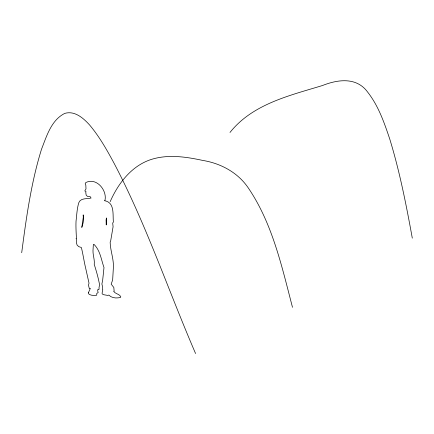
<?xml version="1.0" encoding="UTF-8"?>
<svg xmlns="http://www.w3.org/2000/svg" width="434" height="434" viewBox="0 0 434 434"><rect width="100%" height="100%" fill="white"/><g stroke="black" fill="none" stroke-linecap="round" stroke-linejoin="round"><path stroke-width="0.65" d="M21.7 252.724C26.273 217.884 31.08 182.844 41.528 149.193C46.666 136.119 51.212 120.169 64.747 113.388C74.729 110.437 83.382 118.129 89.588 124.976C99.484 136.705 107.024 150.148 114.261 163.613C146.334 224.703 168.256 290.33 195.582 353.542M110.182 201.642C118.433 182.774 132.565 164.551 153.229 158.866C169.477 154.341 186.56 156.945 202.738 160.423C220.618 163.32 237.599 172.385 248.009 187.531C272.362 223.114 281.764 266.243 292.489 307.326M229.987 132.468C252.539 104.003 289.538 95.588 322.549 85.498C337.977 79.379 356.77 76.845 367.82 92.323C378.508 106.01 384.247 122.67 389.721 138.94C399.681 171.403 406.229 204.777 412.3 238.152M88.411 292.717L88.411 293.661C90.462 295.722 93.977 295.5 96.701 295.228L96.804 293.362L98.165 292.624L97.666 290.731L98.008 289.218L98.708 289.603L99.071 289.185L99.05 287.107L99.663 285.214C98.377 278.091 96.397 271.19 94.238 264.42C94.818 259.738 92.843 255.273 92.99 250.592L93.364 244.402L94.064 244.445C100.254 250.526 101.225 259.738 103.997 267.539L102.646 280.407L101.882 284.01L102.543 286.619L102.375 289.359L102.793 289.798L102.05 293.292L102.381 294.068L103.916 294.751L107.822 295.44L108.831 295.06C111.717 298.174 116.73 298.505 120.641 297.35L120.76 296.704C119.469 293.861 115.232 294.057 113.686 291.219L114.126 291.057L113.827 287.471L111.18 284.167L112.661 279.908L113.323 268.424C114.082 259.494 110.312 250.933 110.165 242.085L110.599 241.32L113.084 226.738L112.699 223.033L113.388 222.034C112.618 214.298 114.896 202.466 104.496 200.682L104.919 200.579C107.453 190.624 96.673 177.077 85.796 182.562L85.2 183.669L85.834 185.372L85.997 188.909L84.804 190.933L86.035 191.66L85.775 192.582L86.187 195.17L87.505 196.418L90.044 196.499L91.075 198.034C87.115 199.119 80.681 197.725 78.831 202.613C76.937 208.678 76.802 214.987 76.037 221.166C75.755 226.879 76.183 232.841 76.438 238.51L76.015 238.608L76.46 239.036L76.384 242.758L77.138 245.123L78.733 246.62L81.37 247.505C83.122 254.617 84.098 261.827 85.823 268.868L89.024 283.185L88.465 285.133L89.323 288.626L90.364 288.355L88.411 292.717M106.482 220.505L106.243 224.953L106.086 220.125L106.417 217.933L106.482 220.505M83.285 217.26L81.793 227.432C83.144 223.412 84.261 219.083 83.171 214.863L83.285 217.26"/></g></svg>
